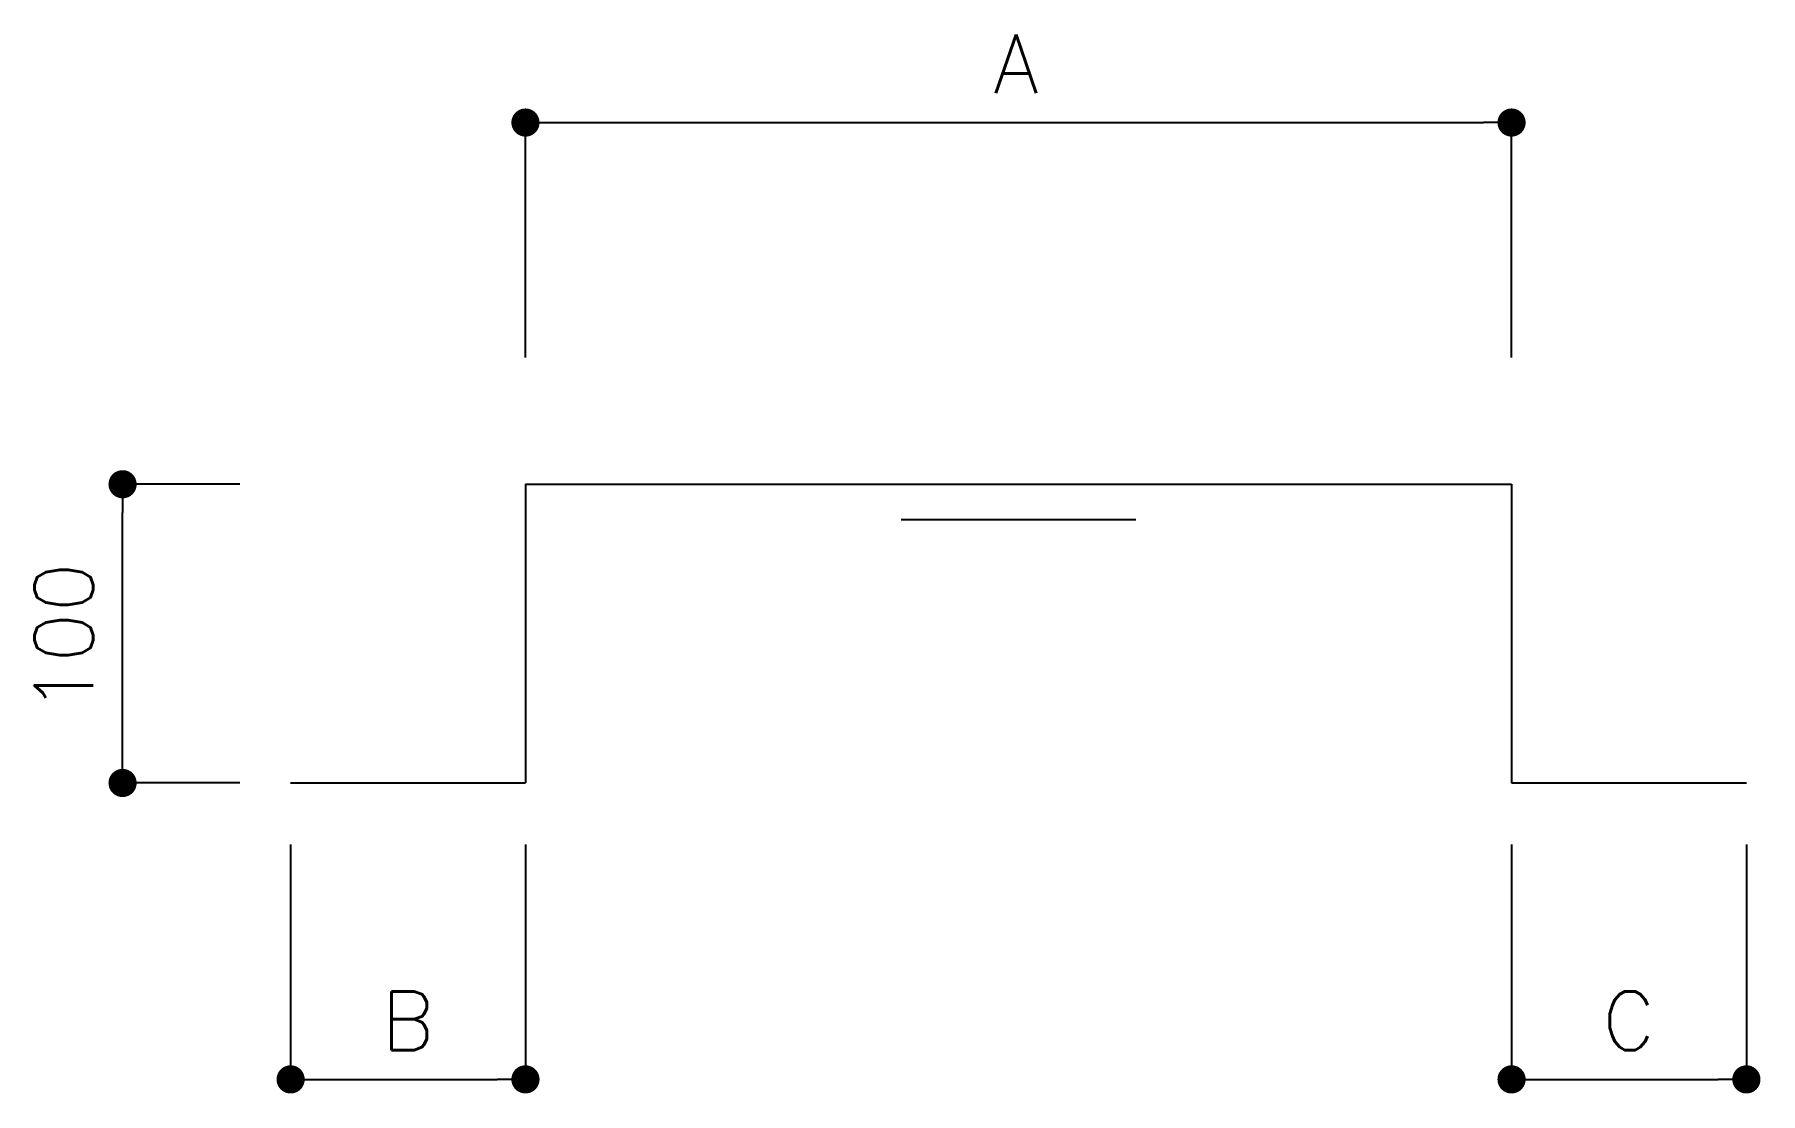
# Model space of a CAD drawing. Header units: millimetres. Extents: x -38.3 to 35.2, y -41.4 to 3.8.
import ezdxf

# ---------------------------------------------------------------- set-up
doc = ezdxf.new("R2010")
doc.units = ezdxf.units.MM
doc.header["$LTSCALE"] = 500
doc.header["$MEASUREMENT"] = 0
doc.styles.add('ROMANS', font='ROMANS.SHX')

# ---------------------------------------------------------------- blocks, each defined once
blk = doc.blocks.new('DOT')
at = {"color": 1}
blk.add_line((0, 0), (-1, 0), dxfattribs=at)
at = {"color": 7, "const_width": 0.5}
blk.add_lwpolyline([(-0.25, 0, 1), (0.25, 0, 1)], format="xyb", close=True, dxfattribs=at)

msp = doc.modelspace()

# ---------------------------------------------------------------- linework, layer by layer
at = {"color": 1}
for p, q in [((-17.418, -10), (-17.418, 0)), ((-16.218, 0), (23.374, 0)), ((24.574, -10), (24.574, 0)), ((-29.574, -15.405), (-34.574, -15.405)), ((-34.574, -26.928), (-34.574, -16.605)), ((-29.574, -28.128), (-34.574, -28.128)), ((-27.418, -30.753), (-27.418, -40.753)), ((-17.418, -30.753), (-17.418, -40.753)), ((24.574, -30.753), (24.574, -40.753)), ((34.574, -30.753), (34.574, -40.753)), ((-26.218, -40.753), (-18.618, -40.753)), ((25.774, -40.753), (33.374, -40.753))]:
    msp.add_line(p, q, dxfattribs=at)
at = {"color": 6}
for p, q in [((-17.418, -15.405), (24.574, -15.405)), ((-17.418, -15.405), (-17.418, -28.128)), ((24.574, -15.405), (24.574, -28.128)), ((-1.422, -16.905), (8.578, -16.905)), ((-27.418, -28.128), (-17.418, -28.128)), ((24.574, -28.128), (34.574, -28.128))]:
    msp.add_line(p, q, dxfattribs=at)

# ---------------------------------------------------------------- block references
at = {"color": 1, "yscale": 1.200000000011642, "zscale": 1.2}
for p, xscale in [((-17.418, 0), -1.200000000011642), ((-17.418, -40.753), 1.200000000011642), ((34.574, -40.753), 1.200000000011642)]:
    msp.add_blockref('DOT', p, dxfattribs=dict(at, xscale=xscale))
for p, xscale, rotation in [((24.574, 0), -1.200000000011642, 180), ((-34.574, -15.405), -1.200000000011642, 270), ((-34.574, -28.128), -1.200000000011642, 90), ((-27.418, -40.753), 1.200000000011642, 180), ((24.574, -40.753), 1.200000000011642, 180)]:
    msp.add_blockref('DOT', p, dxfattribs=dict(at, xscale=xscale, rotation=rotation))

# ---------------------------------------------------------------- texts
at = {"color": 7, "style": 'ROMANS'}
for s, p in [('A', (2.507, 1.25)), ('B', (-23.551, -39.503)), ('C', (28.44, -39.503))]:
    msp.add_text(s, height=2.5, dxfattribs=at).set_placement(p)
msp.add_text('100', height=2.5, rotation=90, dxfattribs=at).set_placement((-35.824, -25.151))

doc.saveas('drawing.dxf')
